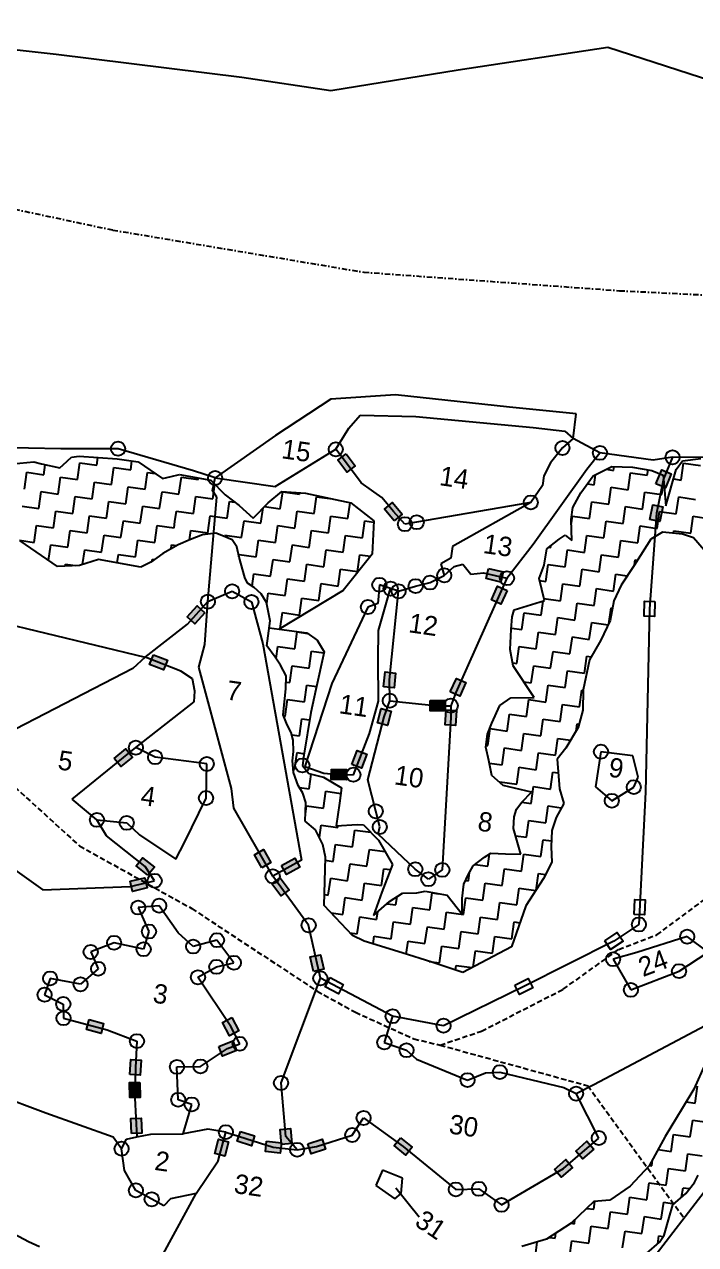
# Model space of a CAD drawing. Header units: metres. Extents: x 322372 to 326475, y 1828986 to 1832433.
# Drawn here: x 324985 to 325627, y 1829857 to 1831024 of the extents above; entities that cross this region are included whole.
import ezdxf

# ---------------------------------------------------------------- set-up
doc = ezdxf.new("R2010")
doc.units = ezdxf.units.M
doc.header["$MEASUREMENT"] = 0
doc.linetypes.add('DASHDOT', pattern=[1, 0.5, -0.25, 0, -0.25])
doc.linetypes.add('DASHED', pattern=[0.75, 0.5, -0.25])
for name, color, linetype in [('LINE_FOOTPATH', 1, 'DASHED'), ('OFF', 1, 'Continuous'), ('POLY_HATCH', 12, 'Continuous'), ('POLY_PARCEL', 6, 'Continuous'), ('POLY_WATER', 4, 'Continuous'), ('TEXT_PARCEL', 7, 'Continuous'), ('V_BOUND_STREAM_LINE', 7, 'DASHDOT')]:
    doc.layers.add(name, color=color, linetype=linetype)
doc.styles.get("Standard").update_dxf_attribs({"font": 'simplex.shx'})
doc.styles.add('TEXT_MAP', font='', dxfattribs={"height": 2.5})
doc.styles.get('TEXT_MAP').set_extended_font_data('Kruti Dev 050')
doc.dimstyles.get("Standard").update_dxf_attribs({"dimtxt": 0.18, "dimasz": 0.18, "dimexe": 0.18, "dimexo": 0.0625, "dimgap": 0.09, "dimtad": 0, "dimtih": 1, "dimtoh": 1, "dimdec": 4, "dimzin": 0, "dimdsep": 46, "dimtxsty": 'Standard', "dimcen": 0.09, "dimadec": 0, "dimazin": 0, "dimtfac": 1, "dimtdec": 4, "dimtofl": 0, "dimtmove": 0, "dimatfit": 3, "dimfxl": 1, "dimtolj": 1, "dimtzin": 0, "dimarcsym": 0})

msp = doc.modelspace()

# ---------------------------------------------------------------- hatches: boundary and pattern name
for points in [[(325293.4, 1830595.6), (325301.4, 1830601.6), (325292.8, 1830613), (325284.9, 1830607.1)], [(325604, 1830593.9), (325594.8, 1830597.7), (325589.3, 1830584.4), (325598.5, 1830580.6)], [(325337.3, 1830566.5), (325329.6, 1830560.2), (325338.6, 1830549.1), (325346.3, 1830555.4)], [(325596, 1830562.4), (325586.3, 1830564.4), (325583.4, 1830550.4), (325593.1, 1830548.4)], [(325440.8, 1830490.4), (325443, 1830500.1), (325429, 1830503.3), (325426.8, 1830493.7)], [(325432, 1830473.3), (325441, 1830469.3), (325446.9, 1830482.3), (325437.8, 1830486.4)], [(325140.8, 1830457.1), (325148.1, 1830450.5), (325157.7, 1830461.1), (325150.3, 1830467.8)], [(325118.1, 1830406.4), (325121.7, 1830415.7), (325108.4, 1830420.9), (325104.7, 1830411.7)], [(325340, 1830403.4), (325330.2, 1830404.4), (325328.7, 1830390.1), (325338.6, 1830389.1)], [(325407.4, 1830394.3), (325398.4, 1830398.3), (325392.5, 1830385.3), (325401.6, 1830381.2)], [(325387.6, 1830367.2), (325387.6, 1830377.1), (325373.3, 1830377.1), (325373.3, 1830367.2)], [(325322.7, 1830355.7), (325332.3, 1830353.2), (325335.9, 1830367), (325326.4, 1830369.6)], [(325387.7, 1830353.8), (325397.6, 1830353.2), (325398.4, 1830367.5), (325388.5, 1830368.1)], [(325088.3, 1830322.9), (325082.1, 1830330.7), (325070.9, 1830321.7), (325077.1, 1830313.9)], [(325312.6, 1830325.6), (325303.4, 1830329.2), (325298.2, 1830315.9), (325307.4, 1830312.3)], [(325293, 1830301.2), (325293.1, 1830311.1), (325278.8, 1830311.3), (325278.6, 1830301.4)], [(325213.7, 1830234.5), (325205.1, 1830229.6), (325212.2, 1830217.1), (325220.8, 1830222)], [(325098, 1830226.6), (325091.9, 1830218.8), (325103.1, 1830209.9), (325109.3, 1830217.7)], [(325248.4, 1830217.6), (325243.6, 1830226.2), (325231, 1830219.3), (325235.8, 1830210.6)], [(325102.3, 1830197.8), (325100, 1830207.4), (325086.1, 1830204.1), (325088.4, 1830194.5)], [(325230.2, 1830190.1), (325238.2, 1830196), (325229.7, 1830207.5), (325221.7, 1830201.7)], [(325268.2, 1830133.9), (325258.5, 1830131.8), (325261.6, 1830117.8), (325271.3, 1830119.9)], [(325058.2, 1830058.6), (325060.7, 1830068.1), (325046.9, 1830071.8), (325044.4, 1830062.2)], [(325181.3, 1830056.4), (325190.1, 1830061), (325183.4, 1830073.7), (325174.6, 1830069.1)], [(325187.8, 1830042.1), (325184.2, 1830051.4), (325170.8, 1830046.1), (325174.5, 1830036.9)], [(325096.5, 1830032.9), (325086.6, 1830033.5), (325085.8, 1830019.2), (325095.7, 1830018.6)], [(325085.8, 1829997.3), (325095.7, 1829997.4), (325095.5, 1830011.7), (325085.6, 1830011.6)], [(325096.5, 1829977.6), (325086.6, 1829977.1), (325087.4, 1829962.8), (325097.3, 1829963.3)], [(325202.3, 1829951.1), (325205.2, 1829960.6), (325191.6, 1829964.8), (325188.6, 1829955.4)], [(325239.4, 1829967.5), (325229.5, 1829966.6), (325230.8, 1829952.4), (325240.7, 1829953.3)], [(325167, 1829943.6), (325176.6, 1829941.1), (325180.3, 1829954.9), (325170.7, 1829957.5)], [(325229.7, 1829944.1), (325230.8, 1829954), (325216.5, 1829955.5), (325215.5, 1829945.6)], [(325272.9, 1829947.9), (325269.8, 1829957.3), (325256.2, 1829952.9), (325259.2, 1829943.5)], [(325349.8, 1829942.1), (325356, 1829949.8), (325344.9, 1829958.8), (325338.7, 1829951.2)], [(325512.5, 1829946), (325518.9, 1829938.5), (325529.8, 1829947.8), (325523.3, 1829955.4)], [(325509.4, 1829930.3), (325502.9, 1829937.9), (325492.1, 1829928.5), (325498.5, 1829921)]]:
    msp.add_hatch(color=256).paths.add_polyline_path(points)

# ---------------------------------------------------------------- linework, layer by layer
for points in [[(325292.8, 1830613), (325301.4, 1830601.6), (325293.4, 1830595.6), (325284.9, 1830607.1)], [(325589.3, 1830584.4), (325594.8, 1830597.7), (325604, 1830593.9), (325598.5, 1830580.6)], [(325338.6, 1830549.1), (325329.6, 1830560.2), (325337.3, 1830566.5), (325346.3, 1830555.4)], [(325583.4, 1830550.4), (325586.3, 1830564.4), (325596, 1830562.4), (325593.1, 1830548.4)], [(325429, 1830503.3), (325443, 1830500.1), (325440.8, 1830490.4), (325426.8, 1830493.7)], [(325446.9, 1830482.3), (325441, 1830469.3), (325432, 1830473.3), (325437.8, 1830486.4)], [(325157.7, 1830461.1), (325148.1, 1830450.5), (325140.8, 1830457.1), (325150.3, 1830467.8)], [(325588.1, 1830471.8), (325587.8, 1830457.5), (325577.9, 1830457.7), (325578.2, 1830472)], [(325108.4, 1830420.9), (325121.7, 1830415.7), (325118.1, 1830406.4), (325104.7, 1830411.7)], [(325328.7, 1830390.1), (325330.2, 1830404.4), (325340, 1830403.4), (325338.6, 1830389.1)], [(325392.5, 1830385.3), (325398.4, 1830398.3), (325407.4, 1830394.3), (325401.6, 1830381.2)], [(325373.3, 1830377.1), (325387.6, 1830377.1), (325387.6, 1830367.2), (325373.3, 1830367.2)], [(325335.9, 1830367), (325332.3, 1830353.2), (325322.7, 1830355.7), (325326.4, 1830369.6)], [(325398.4, 1830367.5), (325397.6, 1830353.2), (325387.7, 1830353.8), (325388.5, 1830368.1)], [(325070.9, 1830321.7), (325082.1, 1830330.7), (325088.3, 1830322.9), (325077.1, 1830313.9)], [(325298.2, 1830315.9), (325303.4, 1830329.2), (325312.6, 1830325.6), (325307.4, 1830312.3)], [(325278.8, 1830311.3), (325293.1, 1830311.1), (325293, 1830301.2), (325278.6, 1830301.4)], [(325212.2, 1830217.1), (325205.1, 1830229.6), (325213.7, 1830234.5), (325220.8, 1830222)], [(325103.1, 1830209.9), (325091.9, 1830218.8), (325098, 1830226.6), (325109.3, 1830217.7)], [(325231, 1830219.3), (325243.6, 1830226.2), (325248.4, 1830217.6), (325235.8, 1830210.6)], [(325086.1, 1830204.1), (325100, 1830207.4), (325102.3, 1830197.8), (325088.4, 1830194.5)], [(325229.7, 1830207.5), (325238.2, 1830196), (325230.2, 1830190.1), (325221.7, 1830201.7)], [(325568.5, 1830172.5), (325569.2, 1830186.8), (325579.1, 1830186.3), (325578.4, 1830172)], [(325540.4, 1830147.1), (325552.3, 1830155), (325557.8, 1830146.8), (325545.9, 1830138.8)], [(325261.6, 1830117.8), (325258.5, 1830131.8), (325268.2, 1830133.9), (325271.3, 1830119.9)], [(325277.4, 1830112), (325290.1, 1830105.4), (325285.5, 1830096.6), (325272.8, 1830103.3)], [(325454.3, 1830104.6), (325467.1, 1830111), (325471.5, 1830102.2), (325458.7, 1830095.7)], [(325046.9, 1830071.8), (325060.7, 1830068.1), (325058.2, 1830058.6), (325044.4, 1830062.2)], [(325183.4, 1830073.7), (325190.1, 1830061), (325181.3, 1830056.4), (325174.6, 1830069.1)], [(325170.8, 1830046.1), (325184.2, 1830051.4), (325187.8, 1830042.1), (325174.5, 1830036.9)], [(325085.8, 1830019.2), (325086.6, 1830033.5), (325096.5, 1830032.9), (325095.7, 1830018.6)], [(325095.5, 1830011.7), (325095.7, 1829997.4), (325085.8, 1829997.3), (325085.6, 1830011.6)], [(325087.4, 1829962.8), (325086.6, 1829977.1), (325096.5, 1829977.6), (325097.3, 1829963.3)], [(325191.6, 1829964.8), (325205.2, 1829960.6), (325202.3, 1829951.1), (325188.6, 1829955.4)], [(325230.8, 1829952.4), (325229.5, 1829966.6), (325239.4, 1829967.5), (325240.7, 1829953.3)], [(325180.3, 1829954.9), (325176.6, 1829941.1), (325167, 1829943.6), (325170.7, 1829957.5)], [(325216.5, 1829955.5), (325230.8, 1829954), (325229.7, 1829944.1), (325215.5, 1829945.6)], [(325256.2, 1829952.9), (325269.8, 1829957.3), (325272.9, 1829947.9), (325259.2, 1829943.5)], [(325344.9, 1829958.8), (325356, 1829949.8), (325349.8, 1829942.1), (325338.7, 1829951.2)], [(325529.8, 1829947.8), (325518.9, 1829938.5), (325512.5, 1829946), (325523.3, 1829955.4)], [(325492.1, 1829928.5), (325502.9, 1829937.9), (325509.4, 1829930.3), (325498.5, 1829921)]]:
    msp.add_lwpolyline(points, close=True)
for centre in [(325074.5, 1830618), (325282.9, 1830617.4), (325499.8, 1830618.7), (325535.7, 1830614), (325605.2, 1830609.8), (325167.4, 1830590), (325469.5, 1830566.6), (325349.1, 1830545.8), (325360.3, 1830547.7), (325386.7, 1830496.8), (325446.7, 1830494.1), (325183.7, 1830481.6), (325324.6, 1830487.8), (325335.4, 1830484.1), (325343, 1830481.6), (325359.3, 1830486.5), (325373.1, 1830489.9), (325160.5, 1830471.7), (325202.2, 1830471.4), (325313.7, 1830466.5), (325334.6, 1830376.9), (325392.9, 1830372.1), (325091.6, 1830332), (325536.7, 1830328.1), (325110, 1830322.8), (325159.4, 1830316.4), (325250.9, 1830315), (325299.7, 1830306.1), (325568.1, 1830294.2), (325158.7, 1830283.8), (325321.2, 1830271.1), (325547, 1830281.2), (325054.3, 1830262.9), (325082.8, 1830260), (325325, 1830256.1), (325359, 1830215.7), (325384.8, 1830215), (325109.5, 1830204.6), (325222.5, 1830208.9), (325371.5, 1830206.1), (325093.8, 1830179), (325113.9, 1830180.8), (325104.1, 1830156.1), (325256.9, 1830162), (325573, 1830162.8), (325070.7, 1830145.3), (325146.4, 1830141.7), (325169.2, 1830147.8), (325619.2, 1830151.2), (325048.3, 1830136.5), (325099, 1830139.1), (325548.3, 1830129.6), (325055.4, 1830120.4), (325168.6, 1830122.3), (325185.4, 1830126.2), (325611.4, 1830118.2), (325009.5, 1830111.2), (325151, 1830112.3), (325268.1, 1830111.3), (325004.2, 1830095.6), (325038.6, 1830105.6), (325565.3, 1830100.2), (325022.1, 1830086.7), (325022.3, 1830073.1), (325337.3, 1830075), (325386, 1830066), (325092.6, 1830051.2), (325190.9, 1830048.7), (325329.3, 1830050), (325350.6, 1830042.5), (325130.9, 1830026.6), (325153.4, 1830027), (325409, 1830013.9), (325439.9, 1830021.6), (325230.5, 1830011.2), (325132.1, 1829995.1), (325145, 1829990.6), (325512.9, 1830001), (325309.5, 1829977.7), (325177.7, 1829964.2), (325298.7, 1829961.4), (325534.6, 1829958.5), (325077.9, 1829948.3), (325245.9, 1829947.3), (325091.6, 1829908.4), (325397.7, 1829909.3), (325419.9, 1829909.9), (325106.7, 1829899.9), (325441.5, 1829894.5)]:
    msp.add_circle(centre, 6.76)
at = {"layer": 'LINE_FOOTPATH', "ltscale": 10}
for p, q in [((324942.3, 1830324.7), (325037.6, 1830238)), ((325590.1, 1830152.9), (325718, 1830247)), ((325037.6, 1830238), (325145.1, 1830178.1)), ((325145.1, 1830178.1), (325265, 1830099)), ((325553.7, 1830139), (325590.1, 1830152.9)), ((325500.6, 1830100.9), (325553.7, 1830139)), ((325265, 1830099), (325301.6, 1830078.9)), ((325422.3, 1830060.7), (325500.6, 1830100.9)), ((325301.6, 1830078.9), (325357.6, 1830053.4)), ((325382.7, 1830047.4), (325422.3, 1830060.7)), ((325357.6, 1830053.4), (325382.7, 1830047.4)), ((325382.7, 1830047.4), (325524.1, 1830008.5)), ((325524.1, 1830008.5), (325616.1, 1829882))]:
    msp.add_line(p, q, dxfattribs=at)
at = {"layer": 'OFF'}
msp.add_line((325510, 1830627.7), (325513, 1830651.4), dxfattribs=at)
at = {"layer": 'POLY_HATCH'}
for p, q in [((324973.8, 1830603.5), (324994, 1830605.4)), ((324994, 1830605.4), (325001.1, 1830603.5)), ((325001.1, 1830603.5), (325018.8, 1830599.6)), ((325021.9, 1830602.7), (325029.9, 1830609.8)), ((325029.9, 1830609.8), (325037.4, 1830610.9)), ((325037.4, 1830610.9), (325073.5, 1830608.3)), ((325073.5, 1830608.3), (325093.8, 1830605.4)), ((325093.8, 1830605.4), (325117.1, 1830589.5)), ((325608.6, 1830598), (325614.6, 1830606.3)), ((325614.6, 1830606.3), (325632.3, 1830608.5)), ((325018.8, 1830599.6), (325021.9, 1830602.7)), ((325125.2, 1830591.3), (325133.3, 1830593.2)), ((325133.3, 1830593.2), (325163.4, 1830588)), ((325517.4, 1830575.8), (325529.3, 1830591.9)), ((325529.3, 1830591.9), (325547.1, 1830601)), ((325547.1, 1830601), (325567, 1830600.4)), ((325567, 1830600.4), (325585.2, 1830597.3)), ((325585.2, 1830597.3), (325596.3, 1830592.7)), ((325596.3, 1830592.7), (325598.9, 1830563.4)), ((325598.9, 1830563.4), (325608.6, 1830598)), ((325117.1, 1830589.5), (325125.2, 1830591.3)), ((325163.4, 1830588), (325177, 1830573.9)), ((325177, 1830573.9), (325190.3, 1830563.8)), ((325218.1, 1830566.3), (325231.3, 1830577)), ((325231.3, 1830577), (325253.9, 1830575.4)), ((325253.9, 1830575.4), (325297.3, 1830566.2)), ((325509.7, 1830561.7), (325517.4, 1830575.8)), ((325190.3, 1830563.8), (325203.7, 1830551.4)), ((325203.7, 1830551.4), (325218.1, 1830566.3)), ((325297.3, 1830566.2), (325319.2, 1830549.1)), ((325508.1, 1830550.2), (325509.7, 1830561.7)), ((325319.2, 1830549.1), (325317.6, 1830517.2)), ((325508.7, 1830530.1), (325508.1, 1830550.2)), ((325155.4, 1830535.7), (325143.7, 1830531.1)), ((325168, 1830537.3), (325155.4, 1830535.7)), ((325173.9, 1830535.1), (325168, 1830537.3)), ((325183.7, 1830530.9), (325173.9, 1830535.1)), ((325496.7, 1830531.4), (325502.5, 1830535.4)), ((325502.5, 1830535.4), (325508.7, 1830530.1)), ((325595.7, 1830538.2), (325584.4, 1830531.6)), ((325614.8, 1830536.2), (325595.7, 1830538.2)), ((325625.3, 1830532.6), (325614.8, 1830536.2)), ((325016.7, 1830505.2), (324980.9, 1830529.7)), ((325131.9, 1830525.9), (325117.5, 1830517.6)), ((325143.7, 1830531.1), (325131.9, 1830525.9)), ((325188.2, 1830524), (325183.7, 1830530.9)), ((325190.3, 1830514.1), (325188.2, 1830524)), ((325482.2, 1830506.6), (325484.9, 1830522.3)), ((325484.9, 1830522.3), (325496.7, 1830531.4)), ((325584.4, 1830531.6), (325568.4, 1830506.3)), ((325635.4, 1830520.8), (325625.3, 1830532.6)), ((325055.7, 1830512.1), (325037.6, 1830506.4)), ((325096.4, 1830504.8), (325055.7, 1830512.1)), ((325117.5, 1830517.6), (325106, 1830509.6)), ((325195.8, 1830494.7), (325190.3, 1830514.1)), ((325317.6, 1830517.2), (325290, 1830482.5)), ((325037.6, 1830506.4), (325016.7, 1830505.2)), ((325106, 1830509.6), (325096.4, 1830504.8)), ((325477.4, 1830493.8), (325482.2, 1830506.6)), ((325568.4, 1830506.3), (325556, 1830487.3)), ((325198.5, 1830489.4), (325195.8, 1830494.7)), ((325204.7, 1830485.1), (325198.5, 1830489.4)), ((325482.6, 1830472.7), (325477.4, 1830493.8)), ((325556, 1830487.3), (325549, 1830472.5)), ((325211.5, 1830479.3), (325204.7, 1830485.1)), ((325216.5, 1830471), (325211.5, 1830479.3)), ((325290, 1830482.5), (325228.7, 1830445.2)), ((325217.7, 1830464.6), (325216.5, 1830471)), ((325220.2, 1830453.2), (325217.7, 1830464.6)), ((325451.7, 1830457.3), (325453.5, 1830464)), ((325453.5, 1830464), (325482.6, 1830472.7)), ((325549, 1830472.5), (325545.6, 1830453.6)), ((325216.8, 1830429.5), (325220.2, 1830453.2)), ((325450.8, 1830444.9), (325451.7, 1830457.3)), ((325545.6, 1830453.6), (325536.7, 1830434.9)), ((325228.7, 1830445.2), (325255.1, 1830441.8)), ((325255.1, 1830441.8), (325265, 1830434.7)), ((325449.8, 1830425.9), (325450.8, 1830444.9)), ((325224.9, 1830418.7), (325216.8, 1830429.5)), ((325265, 1830434.7), (325271.7, 1830423.8)), ((325536.7, 1830434.9), (325525.7, 1830416)), ((325230, 1830411), (325224.9, 1830418.7)), ((325271.7, 1830423.8), (325263.8, 1830387.6)), ((325452.7, 1830410.3), (325449.8, 1830425.9)), ((325235.4, 1830400.6), (325230, 1830411)), ((325472.7, 1830380), (325452.7, 1830410.3)), ((325525.7, 1830416), (325519.5, 1830387.3)), ((325235, 1830388.2), (325235.4, 1830400.6)), ((325232.4, 1830363.5), (325235, 1830388.2)), ((325263.8, 1830387.6), (325259, 1830365.7)), ((325519.5, 1830387.3), (325519.4, 1830367.9)), ((325432.3, 1830355.5), (325439.9, 1830372.2)), ((325439.9, 1830372.2), (325450.5, 1830379.8)), ((325450.5, 1830379.8), (325472.7, 1830380)), ((325236.5, 1830353.9), (325232.4, 1830363.5)), ((325259, 1830365.7), (325252.3, 1830324.8)), ((325519.4, 1830367.9), (325515, 1830351.3)), ((325240.3, 1830346.5), (325236.5, 1830353.9)), ((325242, 1830339.3), (325240.3, 1830346.5)), ((325428.1, 1830344.8), (325432.3, 1830355.5)), ((325515, 1830351.3), (325503.2, 1830331.6)), ((325242.5, 1830328.2), (325242, 1830339.3)), ((325426.4, 1830332.4), (325428.1, 1830344.8)), ((325241.3, 1830319.4), (325242.5, 1830328.2)), ((325252.3, 1830324.8), (325250.9, 1830315)), ((325429.3, 1830319.8), (325426.4, 1830332.4)), ((325503.2, 1830331.6), (325494.8, 1830321.1)), ((325242.4, 1830308.2), (325241.3, 1830319.4)), ((325250.9, 1830315), (325257.1, 1830307.1)), ((325432.1, 1830305.5), (325429.3, 1830319.8)), ((325494.8, 1830321.1), (325496.9, 1830292.5)), ((325246.8, 1830295.8), (325242.4, 1830308.2)), ((325257.1, 1830307.1), (325271, 1830303.8)), ((325271, 1830303.8), (325288.2, 1830293.6)), ((325443.2, 1830295.7), (325432.1, 1830305.5)), ((325251.3, 1830288.3), (325246.8, 1830295.8)), ((325254.2, 1830279.6), (325251.3, 1830288.3)), ((325288.2, 1830293.6), (325286.5, 1830279)), ((325470.1, 1830289.4), (325443.2, 1830295.7)), ((325461, 1830279.9), (325470.1, 1830289.4)), ((325496.9, 1830292.5), (325501.1, 1830278.7)), ((325253.7, 1830261.7), (325254.2, 1830279.6)), ((325286.5, 1830279), (325284.9, 1830268)), ((325455.7, 1830273.2), (325461, 1830279.9)), ((325501.1, 1830278.7), (325493.7, 1830265.3)), ((325284.9, 1830268), (325283.4, 1830257.3)), ((325453, 1830254.5), (325453.7, 1830265.7)), ((325453.7, 1830265.7), (325455.7, 1830273.2)), ((325493.7, 1830265.3), (325489.8, 1830252.7)), ((325263.6, 1830253.4), (325253.7, 1830261.7)), ((325270.5, 1830239.2), (325263.6, 1830253.4)), ((325283.4, 1830257.3), (325303.2, 1830258.6)), ((325303.2, 1830258.6), (325309.3, 1830258.2)), ((325309.3, 1830258.2), (325323.7, 1830243.6)), ((325459.9, 1830230.1), (325453, 1830254.5)), ((325323.7, 1830243.6), (325337.3, 1830220.3)), ((325489.8, 1830252.7), (325488.9, 1830237)), ((325272.9, 1830227.2), (325270.5, 1830239.2)), ((325425.2, 1830227.2), (325431.4, 1830231.1)), ((325431.4, 1830231.1), (325445.2, 1830230.5)), ((325445.2, 1830230.5), (325459.9, 1830230.1)), ((325488.9, 1830237), (325489.6, 1830222.4)), ((325271.8, 1830181.1), (325272.9, 1830227.2)), ((325337.3, 1830220.3), (325326.9, 1830193.6)), ((325409.7, 1830210.4), (325414.4, 1830218.8)), ((325414.4, 1830218.8), (325425.2, 1830227.2)), ((325489.6, 1830222.4), (325481.8, 1830206.9)), ((325405.4, 1830201.4), (325409.7, 1830210.4)), ((325481.8, 1830206.9), (325464.8, 1830180.7)), ((325403.8, 1830187.7), (325405.4, 1830201.4)), ((325326.9, 1830193.6), (325318.9, 1830171.3)), ((325318.9, 1830171.3), (325334.3, 1830184.7)), ((325334.3, 1830184.7), (325346.8, 1830192.9)), ((325346.8, 1830192.9), (325360.3, 1830193.1)), ((325360.3, 1830193.1), (325368.3, 1830194.6)), ((325368.3, 1830194.6), (325389.5, 1830190.7)), ((325389.5, 1830190.7), (325403.8, 1830172.6)), ((325403.8, 1830172.6), (325403.8, 1830187.7)), ((325298.8, 1830152.3), (325271.8, 1830181.1)), ((325464.8, 1830180.7), (325450.9, 1830141.3)), ((325310.1, 1830147), (325298.8, 1830152.3)), ((325346.4, 1830135.6), (325310.1, 1830147)), ((325450.9, 1830141.3), (325404.5, 1830116.9)), ((325374.8, 1830126.7), (325346.4, 1830135.6)), ((325404.5, 1830116.9), (325374.8, 1830126.7)), ((325636.7, 1830030), (325625.4, 1830005.1)), ((325625.4, 1830005.1), (325614.3, 1829986.6)), ((325614.3, 1829986.6), (325598, 1829960.1)), ((325598, 1829960.1), (325582.9, 1829931.8)), ((325582.9, 1829931.8), (325564.5, 1829912.4)), ((325617.9, 1829905.4), (325626.1, 1829915.9)), ((325626.1, 1829915.9), (325629.6, 1829923)), ((325564.5, 1829912.4), (325545.1, 1829899)), ((325605.4, 1829894.6), (325617.9, 1829905.4)), ((325530, 1829897.9), (325508.2, 1829877)), ((325545.1, 1829899), (325530, 1829897.9)), ((325602, 1829882.5), (325605.4, 1829894.6)), ((325597.1, 1829865.7), (325602, 1829882.5)), ((324988.9, 1829859.2), (324970.2, 1829869.1)), ((325508.2, 1829877), (325484.6, 1829861.6)), ((324999.3, 1829854.5), (324988.9, 1829859.2)), ((325484.6, 1829861.6), (325460.9, 1829854.7)), ((325580.3, 1829848), (325592.7, 1829858.8)), ((325592.7, 1829858.8), (325597.1, 1829865.7))]:
    msp.add_line(p, q, dxfattribs=at)
at = {"layer": 'POLY_HATCH', "linetype": 'Continuous'}
for p, q in [((325035.7, 1830588.4), (325038, 1830604.6)), ((325038, 1830604.6), (325054.2, 1830602.3)), ((325054.2, 1830602.3), (325055.3, 1830609.6)), ((325086.6, 1830597.7), (325087.8, 1830606.3)), ((325613.4, 1830588), (325615.7, 1830604.2)), ((325615.7, 1830604.2), (325631.9, 1830601.9)), ((324984.9, 1830579.2), (324987.2, 1830595.4)), ((324987.2, 1830595.4), (325003.4, 1830593.1)), ((325003.4, 1830593.1), (325004.7, 1830602.7)), ((325068.1, 1830583.8), (325070.4, 1830600)), ((325070.4, 1830600), (325086.6, 1830597.7)), ((325100.4, 1830579.2), (325102.7, 1830595.3)), ((325102.7, 1830595.3), (325110.1, 1830594.3)), ((325530.2, 1830583.5), (325531.6, 1830593.1)), ((325541.8, 1830598.3), (325548.7, 1830597.3)), ((325548.7, 1830597.3), (325549.2, 1830601)), ((325562.6, 1830578.8), (325564.9, 1830595)), ((325564.9, 1830595), (325581, 1830592.7)), ((325581, 1830592.7), (325581.8, 1830597.9)), ((325017.2, 1830574.6), (325019.5, 1830590.8)), ((325019.5, 1830590.8), (325035.7, 1830588.4)), ((325049.6, 1830569.9), (325051.9, 1830586.1)), ((325051.9, 1830586.1), (325068.1, 1830583.8)), ((325081.9, 1830565.3), (325084.2, 1830581.5)), ((325084.2, 1830581.5), (325100.4, 1830579.2)), ((325132.8, 1830574.5), (325135.1, 1830590.7)), ((325135.1, 1830590.7), (325151.3, 1830588.4)), ((325151.3, 1830588.4), (325151.5, 1830590.1)), ((325165.1, 1830569.9), (325167.1, 1830584.1)), ((325523.7, 1830584.4), (325530.2, 1830583.5)), ((325544.1, 1830565), (325546.4, 1830581.2)), ((325546.4, 1830581.2), (325562.6, 1830578.8)), ((325594.9, 1830574.2), (325596.8, 1830587.2)), ((325606.1, 1830589.1), (325613.4, 1830588)), ((324998.7, 1830560.7), (325001, 1830576.9)), ((325001, 1830576.9), (325017.2, 1830574.6)), ((325031.1, 1830556.1), (325033.4, 1830572.3)), ((325033.4, 1830572.3), (325049.6, 1830569.9)), ((325114.3, 1830560.7), (325116.6, 1830576.8)), ((325116.6, 1830576.8), (325119.8, 1830576.4)), ((325119.8, 1830576.4), (325132.8, 1830574.5)), ((325146.6, 1830556), (325148.9, 1830572.2)), ((325148.9, 1830572.2), (325165.1, 1830569.9)), ((325229.8, 1830560.6), (325232.1, 1830576.8)), ((325232.1, 1830576.8), (325248.3, 1830574.4)), ((325248.3, 1830574.4), (325248.5, 1830575.8)), ((325262.1, 1830555.9), (325264.5, 1830572.1)), ((325264.5, 1830572.1), (325279.7, 1830569.9)), ((325576.4, 1830560.3), (325578.7, 1830576.5)), ((325578.7, 1830576.5), (325594.9, 1830574.2)), ((325608.7, 1830555.7), (325611.1, 1830571.9)), ((325611.1, 1830571.9), (325627.2, 1830569.5)), ((324982.6, 1830563.1), (324998.7, 1830560.7)), ((325012.6, 1830542.2), (325014.9, 1830558.4)), ((325014.9, 1830558.4), (325031.1, 1830556.1)), ((325063.4, 1830551.5), (325065.7, 1830567.6)), ((325065.7, 1830567.6), (325081.9, 1830565.3)), ((325095.8, 1830546.8), (325098.1, 1830563)), ((325098.1, 1830563), (325114.3, 1830560.7)), ((325129, 1830548.2), (325130.4, 1830558.3)), ((325130.4, 1830558.3), (325146.6, 1830556)), ((325179, 1830551.4), (325181.3, 1830567.5)), ((325181.3, 1830567.5), (325186.3, 1830566.8)), ((325211.3, 1830546.7), (325213.4, 1830561.5)), ((325214.7, 1830562.8), (325229.8, 1830560.6)), ((325243.6, 1830542.1), (325246, 1830558.3)), ((325246, 1830558.3), (325262.1, 1830555.9)), ((325294.5, 1830551.3), (325296.6, 1830566.3)), ((325525.6, 1830551.1), (325527.9, 1830567.3)), ((325527.9, 1830567.3), (325544.1, 1830565)), ((325557.9, 1830546.5), (325560.2, 1830562.7)), ((325560.2, 1830562.7), (325576.4, 1830560.3)), ((325590.3, 1830541.8), (325592.6, 1830558)), ((325592.6, 1830558), (325608.7, 1830555.7)), ((325044.9, 1830537.6), (325047.2, 1830553.8)), ((325047.2, 1830553.8), (325063.4, 1830551.5)), ((325077.3, 1830533), (325079.6, 1830549.1)), ((325079.6, 1830549.1), (325095.8, 1830546.8)), ((325128.1, 1830542.2), (325129, 1830548.2)), ((325160.5, 1830537.5), (325162.8, 1830553.7)), ((325162.8, 1830553.7), (325179, 1830551.4)), ((325192.8, 1830532.9), (325195.1, 1830549)), ((325195.1, 1830549), (325211.3, 1830546.7)), ((325276, 1830537.4), (325278.3, 1830553.6)), ((325278.3, 1830553.6), (325294.5, 1830551.3)), ((325308.3, 1830532.8), (325310.7, 1830549)), ((325310.7, 1830549), (325319.1, 1830547.8)), ((325508.2, 1830545.2), (325509.4, 1830553.4)), ((325509.4, 1830553.4), (325525.6, 1830551.1)), ((325539.4, 1830532.6), (325541.7, 1830548.8)), ((325541.7, 1830548.8), (325557.9, 1830546.5)), ((325622.6, 1830537.2), (325624.9, 1830553.4)), ((325624.9, 1830553.4), (325641.1, 1830551)), ((324994.1, 1830528.4), (324996.4, 1830544.6)), ((324996.4, 1830544.6), (325012.6, 1830542.2)), ((325026.4, 1830523.8), (325028.7, 1830539.9)), ((325028.7, 1830539.9), (325044.9, 1830537.6)), ((325058.8, 1830519.1), (325061.1, 1830535.3)), ((325061.1, 1830535.3), (325077.3, 1830533)), ((325109.6, 1830528.3), (325111.9, 1830544.5)), ((325111.9, 1830544.5), (325128.1, 1830542.2)), ((325143, 1830530.8), (325144.3, 1830539.8)), ((325144.3, 1830539.8), (325160.5, 1830537.5)), ((325176.5, 1830534), (325176.6, 1830535.2)), ((325176.6, 1830535.2), (325192.8, 1830532.9)), ((325225.2, 1830528.2), (325227.5, 1830544.4)), ((325227.5, 1830544.4), (325243.6, 1830542.1)), ((325257.5, 1830523.6), (325259.8, 1830539.8)), ((325259.8, 1830539.8), (325276, 1830537.4)), ((325289.8, 1830518.9), (325292.2, 1830535.1)), ((325292.2, 1830535.1), (325308.3, 1830532.8)), ((325520.9, 1830518.8), (325523.2, 1830535)), ((325523.2, 1830535), (325539.4, 1830532.6)), ((325571.8, 1830528), (325574.1, 1830544.2)), ((325574.1, 1830544.2), (325590.3, 1830541.8)), ((325606.1, 1830537.1), (325606.4, 1830539.5)), ((325606.4, 1830539.5), (325622.6, 1830537.2)), ((324980.3, 1830530.4), (324994.1, 1830528.4)), ((325008.1, 1830511.1), (325010.3, 1830526.1)), ((325010.3, 1830526.1), (325026.4, 1830523.8)), ((325091.1, 1830514.5), (325093.4, 1830530.6)), ((325093.4, 1830530.6), (325109.6, 1830528.3)), ((325125.2, 1830522.1), (325125.8, 1830526)), ((325125.8, 1830526), (325130.8, 1830525.3)), ((325206.7, 1830514.4), (325209, 1830530.6)), ((325209, 1830530.6), (325225.2, 1830528.2)), ((325239, 1830509.7), (325241.3, 1830525.9)), ((325241.3, 1830525.9), (325257.5, 1830523.6)), ((325486.8, 1830523.7), (325488.6, 1830523.4)), ((325488.6, 1830523.4), (325488.8, 1830525.3)), ((325553.3, 1830514.1), (325555.6, 1830530.3)), ((325555.6, 1830530.3), (325571.8, 1830528)), ((325040.6, 1830507.3), (325042.6, 1830521.4)), ((325042.6, 1830521.4), (325058.8, 1830519.1)), ((325073.8, 1830508.8), (325074.9, 1830516.8)), ((325074.9, 1830516.8), (325091.1, 1830514.5)), ((325107, 1830510.3), (325107.3, 1830512.1)), ((325107.3, 1830512.1), (325109.3, 1830511.9)), ((325190.2, 1830514.5), (325190.5, 1830516.7)), ((325190.5, 1830516.7), (325206.7, 1830514.4)), ((325220.5, 1830495.9), (325222.8, 1830512.1)), ((325222.8, 1830512.1), (325239, 1830509.7)), ((325271.3, 1830505.1), (325273.7, 1830521.3)), ((325273.7, 1830521.3), (325289.8, 1830518.9)), ((325303.7, 1830500.4), (325306, 1830516.6)), ((325306, 1830516.6), (325316, 1830515.2)), ((325502.4, 1830504.9), (325504.7, 1830521.1)), ((325504.7, 1830521.1), (325520.9, 1830518.8)), ((325534.8, 1830500.3), (325537.1, 1830516.5)), ((325537.1, 1830516.5), (325553.3, 1830514.1)), ((325568.7, 1830506.8), (325569.4, 1830511.8)), ((325569.4, 1830511.8), (325571.7, 1830511.5)), ((325023.8, 1830505.6), (325024.1, 1830507.6)), ((325024.1, 1830507.6), (325033.8, 1830506.2)), ((325202.7, 1830486.5), (325204.3, 1830498.2)), ((325204.3, 1830498.2), (325220.5, 1830495.9)), ((325252.9, 1830491.2), (325255.2, 1830507.4)), ((325255.2, 1830507.4), (325271.3, 1830505.1)), ((325285.2, 1830486.6), (325287.5, 1830502.8)), ((325287.5, 1830502.8), (325303.7, 1830500.4)), ((325483.9, 1830491.1), (325486.2, 1830507.3)), ((325486.2, 1830507.3), (325502.4, 1830504.9)), ((325516.3, 1830486.4), (325518.6, 1830502.6)), ((325518.6, 1830502.6), (325534.8, 1830500.3)), ((325234.4, 1830477.4), (325236.7, 1830493.6)), ((325236.7, 1830493.6), (325252.9, 1830491.2)), ((325266.7, 1830472.7), (325269, 1830488.9)), ((325269, 1830488.9), (325285.2, 1830486.6)), ((325477.8, 1830492), (325483.9, 1830491.1)), ((325497.8, 1830472.6), (325500.1, 1830488.8)), ((325500.1, 1830488.8), (325516.3, 1830486.4)), ((325548.6, 1830481.8), (325550.9, 1830498)), ((325550.9, 1830498), (325561.9, 1830496.4)), ((325216.8, 1830469.7), (325218.2, 1830479.7)), ((325218.2, 1830479.7), (325234.4, 1830477.4)), ((325248.2, 1830458.9), (325250.5, 1830475.1)), ((325250.5, 1830475.1), (325266.7, 1830472.7)), ((325482.1, 1830474.8), (325497.8, 1830472.6)), ((325530.1, 1830467.9), (325532.4, 1830484.1)), ((325532.4, 1830484.1), (325548.6, 1830481.8)), ((325479.3, 1830458.7), (325481.2, 1830472.2)), ((325511.6, 1830454.1), (325513.9, 1830470.3)), ((325513.9, 1830470.3), (325530.1, 1830467.9)), ((325544.1, 1830450.5), (325546.3, 1830465.6)), ((325546.3, 1830465.6), (325547.7, 1830465.4)), ((325229.8, 1830445.9), (325232, 1830461.2)), ((325232, 1830461.2), (325248.2, 1830458.9)), ((325460.8, 1830444.9), (325463.1, 1830461.1)), ((325463.1, 1830461.1), (325479.3, 1830458.7)), ((325493.1, 1830440.2), (325495.5, 1830456.4)), ((325495.5, 1830456.4), (325511.6, 1830454.1)), ((325525.5, 1830435.6), (325527.8, 1830451.8)), ((325527.8, 1830451.8), (325543.6, 1830449.5)), ((325219.2, 1830446.5), (325228.7, 1830445.2)), ((325243.6, 1830426.5), (325245.9, 1830442.7)), ((325245.9, 1830442.7), (325255.8, 1830441.3)), ((325450.9, 1830446.3), (325460.8, 1830444.9)), ((325474.6, 1830426.4), (325477, 1830442.6)), ((325477, 1830442.6), (325493.1, 1830440.2)), ((325225.7, 1830417.4), (325227.4, 1830428.9)), ((325227.4, 1830428.9), (325243.6, 1830426.5)), ((325456.1, 1830412.5), (325458.5, 1830428.7)), ((325458.5, 1830428.7), (325474.6, 1830426.4)), ((325507, 1830421.7), (325509.3, 1830437.9)), ((325509.3, 1830437.9), (325525.5, 1830435.6)), ((325257.4, 1830408.1), (325259.7, 1830424.2)), ((325259.7, 1830424.2), (325271.4, 1830422.6)), ((325488.5, 1830407.9), (325490.8, 1830424.1)), ((325490.8, 1830424.1), (325507, 1830421.7)), ((325520.8, 1830403.2), (325523.2, 1830419.4)), ((325523.2, 1830419.4), (325527.3, 1830418.8)), ((325238.9, 1830394.2), (325241.2, 1830410.4)), ((325241.2, 1830410.4), (325257.4, 1830408.1)), ((325452.2, 1830413.1), (325456.1, 1830412.5)), ((325470, 1830394), (325472.3, 1830410.2)), ((325472.3, 1830410.2), (325488.5, 1830407.9)), ((325502.3, 1830389.4), (325504.7, 1830405.6)), ((325504.7, 1830405.6), (325520.8, 1830403.2)), ((325235.3, 1830394.7), (325238.9, 1830394.2)), ((325462.8, 1830395.1), (325470, 1830394)), ((325252.8, 1830375.7), (325255.1, 1830391.9)), ((325255.1, 1830391.9), (325264.5, 1830390.5)), ((325483.8, 1830375.5), (325486.2, 1830391.7)), ((325486.2, 1830391.7), (325502.3, 1830389.4)), ((325516.2, 1830370.9), (325518.5, 1830387.1)), ((325518.5, 1830387.1), (325519.5, 1830386.9)), ((325234.3, 1830361.9), (325236.6, 1830378)), ((325236.6, 1830378), (325252.8, 1830375.7)), ((325465.3, 1830361.7), (325467.7, 1830377.9)), ((325467.7, 1830377.9), (325483.8, 1830375.5)), ((325497.7, 1830357), (325500, 1830373.2)), ((325500, 1830373.2), (325516.2, 1830370.9)), ((325233, 1830362), (325234.3, 1830361.9)), ((325248.1, 1830343.4), (325250.5, 1830359.5)), ((325250.5, 1830359.5), (325257.8, 1830358.5)), ((325446.9, 1830347.8), (325449.2, 1830364)), ((325449.2, 1830364), (325465.3, 1830361.7)), ((325479.2, 1830343.2), (325481.5, 1830359.4)), ((325481.5, 1830359.4), (325497.7, 1830357)), ((325428.4, 1830334), (325430.7, 1830350.2)), ((325430.7, 1830350.2), (325446.9, 1830347.8)), ((325512.9, 1830347.8), (325513.9, 1830354.7)), ((325513.9, 1830354.7), (325515.8, 1830354.4)), ((325240.8, 1830344.4), (325248.1, 1830343.4)), ((325460.7, 1830329.3), (325463, 1830345.5)), ((325463, 1830345.5), (325479.2, 1830343.2)), ((325493.1, 1830324.7), (325495.4, 1830340.9)), ((325495.4, 1830340.9), (325507.7, 1830339.1)), ((325243.5, 1830311), (325245.8, 1830327.2)), ((325245.8, 1830327.2), (325252.5, 1830326.2)), ((325426.6, 1830334.2), (325428.4, 1830334)), ((325442.2, 1830315.5), (325444.5, 1830331.7)), ((325444.5, 1830331.7), (325460.7, 1830329.3)), ((325474.6, 1830310.8), (325476.9, 1830327)), ((325476.9, 1830327), (325493.1, 1830324.7)), ((325429.8, 1830317.3), (325442.2, 1830315.5)), ((325456.1, 1830297), (325458.4, 1830313.2)), ((325458.4, 1830313.2), (325474.6, 1830310.8)), ((325242.1, 1830311.2), (325243.5, 1830311)), ((325257.3, 1830292.5), (325259.4, 1830306.6)), ((325488.4, 1830292.4), (325490.7, 1830308.5)), ((325490.7, 1830308.5), (325495.7, 1830307.8)), ((325248, 1830293.9), (325257.3, 1830292.5)), ((325271.2, 1830274), (325273.5, 1830290.2)), ((325273.5, 1830290.2), (325287.6, 1830288.2)), ((325439.8, 1830298.7), (325439.9, 1830299.3)), ((325439.9, 1830299.3), (325456.1, 1830297)), ((325469.9, 1830278.5), (325472.2, 1830294.7)), ((325472.2, 1830294.7), (325488.4, 1830292.4)), ((325253.9, 1830268.5), (325255, 1830276.3)), ((325255, 1830276.3), (325271.2, 1830274)), ((325460.9, 1830279.8), (325469.9, 1830278.5)), ((325483.8, 1830260), (325486.1, 1830276.2)), ((325486.1, 1830276.2), (325498.7, 1830274.4)), ((325267.2, 1830246), (325268.9, 1830257.8)), ((325268.9, 1830257.8), (325285, 1830255.5)), ((325285, 1830255.5), (325285.3, 1830257.5)), ((325298.9, 1830237), (325301.2, 1830253.2)), ((325301.2, 1830253.2), (325316.3, 1830251)), ((325465.3, 1830246.2), (325467.6, 1830262.3)), ((325467.6, 1830262.3), (325483.8, 1830260)), ((325454.9, 1830247.6), (325465.3, 1830246.2)), ((325479.1, 1830227.7), (325481.4, 1830243.8)), ((325481.4, 1830243.8), (325489.2, 1830242.7)), ((325280.4, 1830223.2), (325282.7, 1830239.4)), ((325282.7, 1830239.4), (325298.9, 1830237)), ((325312.7, 1830218.5), (325315.1, 1830234.7)), ((325315.1, 1830234.7), (325330.1, 1830232.5)), ((325428.3, 1830218.5), (325430, 1830230.3)), ((325460.6, 1830213.8), (325462.9, 1830230)), ((325462.9, 1830230), (325479.1, 1830227.7)), ((325272.8, 1830224.3), (325280.4, 1830223.2)), ((325294.2, 1830204.7), (325296.6, 1830220.9)), ((325296.6, 1830220.9), (325312.7, 1830218.5)), ((325416.2, 1830220.2), (325428.3, 1830218.5)), ((325275.7, 1830190.8), (325278.1, 1830207)), ((325278.1, 1830207), (325294.2, 1830204.7)), ((325326.6, 1830200), (325328.9, 1830216.2)), ((325328.9, 1830216.2), (325335.3, 1830215.3)), ((325409.8, 1830204.6), (325410.9, 1830212.6)), ((325442.1, 1830200), (325444.4, 1830216.1)), ((325444.4, 1830216.1), (325460.6, 1830213.8)), ((325474.5, 1830195.7), (325476.8, 1830211.5)), ((325476.8, 1830211.5), (325483.6, 1830210.5)), ((325308.1, 1830186.2), (325310.4, 1830202.4)), ((325310.4, 1830202.4), (325326.6, 1830200)), ((325407.1, 1830205), (325409.8, 1830204.6)), ((325423.6, 1830186.1), (325426, 1830202.3)), ((325426, 1830202.3), (325442.1, 1830200)), ((325456, 1830181.5), (325458.3, 1830197.6)), ((325458.3, 1830197.6), (325474.3, 1830195.3)), ((325272.1, 1830191.4), (325275.7, 1830190.8)), ((325289.6, 1830172.3), (325291.9, 1830188.5)), ((325291.9, 1830188.5), (325308.1, 1830186.2)), ((325340.4, 1830181.5), (325341.6, 1830189.5)), ((325372.8, 1830176.9), (325375.1, 1830193.1)), ((325375.1, 1830193.1), (325381.5, 1830192.2)), ((325405.1, 1830172.3), (325407.5, 1830188.4)), ((325407.5, 1830188.4), (325423.6, 1830186.1)), ((325437.5, 1830167.6), (325439.8, 1830183.8)), ((325439.8, 1830183.8), (325456, 1830181.5)), ((325278.5, 1830173.9), (325289.6, 1830172.3)), ((325321.9, 1830167.7), (325323, 1830174.8)), ((325332.1, 1830182.7), (325340.4, 1830181.5)), ((325354.3, 1830163), (325356.6, 1830179.2)), ((325356.6, 1830179.2), (325372.8, 1830176.9)), ((325386.6, 1830158.4), (325389, 1830174.6)), ((325389, 1830174.6), (325405.1, 1830172.3)), ((325303.5, 1830153.8), (325305.8, 1830170)), ((325305.8, 1830170), (325321.9, 1830167.7)), ((325335.8, 1830149.2), (325338.1, 1830165.4)), ((325338.1, 1830165.4), (325354.3, 1830163)), ((325368.1, 1830144.6), (325370.5, 1830160.7)), ((325370.5, 1830160.7), (325386.6, 1830158.4)), ((325419, 1830153.8), (325421.3, 1830169.9)), ((325421.3, 1830169.9), (325437.5, 1830167.6)), ((325451.3, 1830149.1), (325453.7, 1830165.3)), ((325453.7, 1830165.3), (325459.1, 1830164.5)), ((325296.4, 1830154.9), (325303.5, 1830153.8)), ((325318.6, 1830144.3), (325319.6, 1830151.5)), ((325319.6, 1830151.5), (325335.8, 1830149.2)), ((325400.5, 1830139.9), (325402.8, 1830156.1)), ((325402.8, 1830156.1), (325419, 1830153.8)), ((325432.8, 1830135.3), (325435.2, 1830151.4)), ((325435.2, 1830151.4), (325451.3, 1830149.1)), ((325350.2, 1830134.4), (325352, 1830146.9)), ((325352, 1830146.9), (325368.1, 1830144.6)), ((325382, 1830126.1), (325384.3, 1830142.2)), ((325384.3, 1830142.2), (325400.5, 1830139.9)), ((325414.4, 1830122.1), (325416.7, 1830137.6)), ((325416.7, 1830137.6), (325432.8, 1830135.3)), ((325372.4, 1830127.4), (325382, 1830126.1)), ((325397.5, 1830119.2), (325398.2, 1830123.7)), ((325398.2, 1830123.7), (325413.4, 1830121.6)), ((325626.8, 1829991.9), (325629.2, 1830008)), ((325618.2, 1829993.1), (325626.8, 1829991.9)), ((325622.2, 1829959.5), (325624.5, 1829975.7)), ((325624.5, 1829975.7), (325640.7, 1829973.4)), ((325603.7, 1829945.7), (325606, 1829961.8)), ((325606, 1829961.8), (325622.2, 1829959.5)), ((325591.3, 1829947.5), (325603.7, 1829945.7)), ((325617.5, 1829927.2), (325619.9, 1829943.3)), ((325619.9, 1829943.3), (325633.4, 1829941.4)), ((325583.1, 1829932.1), (325585.2, 1829931.8)), ((325585.2, 1829931.8), (325586, 1829937.7)), ((325599.1, 1829913.3), (325601.4, 1829929.5)), ((325601.4, 1829929.5), (325617.5, 1829927.2)), ((325580.6, 1829899.5), (325582.9, 1829915.6)), ((325582.9, 1829915.6), (325599.1, 1829913.3)), ((325613.9, 1829902), (325615.2, 1829911)), ((325615.2, 1829911), (325621.5, 1829910.1)), ((325523.1, 1829891.2), (325529.7, 1829890.3)), ((325529.7, 1829890.3), (325530.8, 1829897.9)), ((325562.1, 1829885.6), (325564.4, 1829901.8)), ((325564.4, 1829901.8), (325580.6, 1829899.5)), ((325594.4, 1829881), (325596.7, 1829897.1)), ((325596.7, 1829897.1), (325606.7, 1829895.7)), ((325511.2, 1829876.4), (325511.8, 1829880.4)), ((325543.6, 1829871.8), (325545.9, 1829887.9)), ((325545.9, 1829887.9), (325562.1, 1829885.6)), ((325575.9, 1829867.1), (325578.2, 1829883.3)), ((325578.2, 1829883.3), (325594.4, 1829881)), ((325508, 1829876.9), (325511.2, 1829876.4)), ((325525.1, 1829857.9), (325527.4, 1829874.1)), ((325527.4, 1829874.1), (325543.6, 1829871.8)), ((325557.4, 1829853.3), (325559.7, 1829869.4)), ((325559.7, 1829869.4), (325575.9, 1829867.1)), ((325474.2, 1829848.7), (325475.7, 1829859)), ((325487.3, 1829863.3), (325492.7, 1829862.6)), ((325492.7, 1829862.6), (325493.4, 1829867.4)), ((325506.6, 1829844.1), (325508.9, 1829860.2)), ((325508.9, 1829860.2), (325525.1, 1829857.9)), ((325591, 1829857.3), (325592.1, 1829864.8)), ((325592.1, 1829864.8), (325596.2, 1829864.2))]:
    msp.add_line(p, q, dxfattribs=at)
at = {"layer": 'POLY_PARCEL'}
for p, q in [((325295.3, 1830637.6), (325306.2, 1830650)), ((325306.2, 1830650), (325359.6, 1830648.8)), ((325359.6, 1830648.8), (325471.9, 1830638.4)), ((325471.9, 1830638.4), (325502.2, 1830634.8)), ((325282.9, 1830617.4), (325295.3, 1830637.6)), ((325510, 1830627.7), (325499.8, 1830618.7)), ((325502.2, 1830634.8), (325510, 1830627.7)), ((325224.9, 1830581.7), (325282.9, 1830617.4)), ((325293.1, 1830604.3), (325282.9, 1830617.4)), ((325499.8, 1830618.7), (325488.4, 1830604.5)), ((325307.3, 1830585.5), (325293.1, 1830604.3)), ((325488.4, 1830604.5), (325482.1, 1830592.1)), ((325523.2, 1830598.5), (325535.7, 1830614)), ((325605.2, 1830609.8), (325596.6, 1830589.1)), ((325471.7, 1830526.7), (325523.2, 1830598.5)), ((325482.1, 1830592.1), (325480.8, 1830582.8)), ((325164.9, 1830577.9), (325167.4, 1830590)), ((325167.4, 1830590), (325224.9, 1830581.7)), ((325327, 1830571.2), (325307.3, 1830585.5)), ((325480.8, 1830582.8), (325469.5, 1830566.6)), ((325596.6, 1830589.1), (325589.7, 1830556.4)), ((325160.5, 1830471.7), (325169.1, 1830571.7)), ((325169.1, 1830571.7), (325164.9, 1830577.9)), ((325338, 1830557.8), (325327, 1830571.2)), ((325349.1, 1830545.8), (325338, 1830557.8)), ((325469.5, 1830566.6), (325349.1, 1830545.8)), ((325469.5, 1830566.6), (325394.6, 1830524.4)), ((325589.7, 1830556.4), (325583, 1830464.7)), ((325394.6, 1830524.4), (325393, 1830513.2)), ((325446.7, 1830494.1), (325471.7, 1830526.7)), ((325393, 1830513.2), (325383.3, 1830507.7)), ((325383.3, 1830507.7), (325386.7, 1830496.8)), ((325386.7, 1830496.8), (325396.3, 1830505.3)), ((325396.3, 1830505.3), (325404.6, 1830507.6)), ((325404.6, 1830507.6), (325412.1, 1830498.1)), ((325412.1, 1830498.1), (325424.2, 1830499.3)), ((325424.2, 1830499.3), (325446.7, 1830494.1)), ((325324.6, 1830487.8), (325323.2, 1830470)), ((325335.4, 1830484.1), (325324.6, 1830487.8)), ((325343, 1830481.6), (325359.3, 1830486.5)), ((325359.3, 1830486.5), (325373.1, 1830489.9)), ((325373.1, 1830489.9), (325386.7, 1830496.8)), ((325446.7, 1830494.1), (325397.7, 1830384.7)), ((324840.3, 1830481.4), (325100.4, 1830418.7)), ((325160.5, 1830471.7), (325183.7, 1830481.6)), ((325183.7, 1830481.6), (325202.2, 1830471.4)), ((325323.7, 1830444), (325335.4, 1830484.1)), ((325334.4, 1830396.8), (325343, 1830481.6)), ((325343, 1830481.6), (325335.4, 1830484.1)), ((325141.1, 1830450.1), (325160.5, 1830471.7)), ((325157.5, 1830430.6), (325160.5, 1830471.7)), ((325202.2, 1830471.4), (325213, 1830431.4)), ((325313.7, 1830466.5), (325279.1, 1830393.3)), ((325323.2, 1830470), (325313.7, 1830466.5)), ((325583, 1830464.7), (325579.2, 1830289.4)), ((325100.4, 1830418.7), (325141.1, 1830450.1)), ((325323.4, 1830416.4), (325323.7, 1830444)), ((325151.9, 1830408.9), (325157.5, 1830430.6)), ((325213, 1830431.4), (325250.1, 1830224.2)), ((325100.4, 1830418.7), (325088.8, 1830407.8)), ((325134.5, 1830405.3), (325100.4, 1830418.7)), ((325323.7, 1830376.6), (325323.4, 1830416.4)), ((325088.8, 1830407.8), (324916.7, 1830318.8)), ((325145.9, 1830397.8), (325134.5, 1830405.3)), ((325183, 1830292.8), (325151.9, 1830408.9)), ((325148, 1830386.1), (325145.9, 1830397.8)), ((325279.1, 1830393.3), (325253.3, 1830313.9)), ((325334.6, 1830376.9), (325334.4, 1830396.8)), ((325147.3, 1830375.9), (325148, 1830386.1)), ((325397.7, 1830384.7), (325392.9, 1830372.1)), ((325091.6, 1830332), (325147.3, 1830375.9)), ((325315, 1830345.4), (325323.7, 1830376.6)), ((325329.3, 1830361.4), (325334.6, 1830376.9)), ((325334.6, 1830376.9), (325380.4, 1830372.1)), ((325380.4, 1830372.1), (325392.9, 1830372.1)), ((325392.9, 1830372.1), (325393, 1830360.7)), ((325313.4, 1830301.1), (325329.3, 1830361.4)), ((325393, 1830360.7), (325384.8, 1830215)), ((325299.7, 1830306.1), (325315, 1830345.4)), ((325030.5, 1830282.7), (325091.6, 1830332)), ((325110, 1830322.8), (325091.6, 1830332)), ((325536.7, 1830328.1), (325531.3, 1830294.5)), ((325567.2, 1830324.3), (325536.7, 1830328.1)), ((325572.3, 1830303.6), (325567.2, 1830324.3)), ((325159.4, 1830316.4), (325110, 1830322.8)), ((325158.7, 1830283.8), (325159.4, 1830316.4)), ((325253.3, 1830313.9), (325271.6, 1830307.7)), ((325271.6, 1830307.7), (325285.9, 1830306.2)), ((325285.9, 1830306.2), (325299.7, 1830306.1)), ((325321.2, 1830271.1), (325313.4, 1830301.1)), ((325568.1, 1830294.2), (325572.3, 1830303.6)), ((325185.4, 1830274), (325183, 1830292.8)), ((325531.3, 1830294.5), (325547, 1830281.2)), ((325547, 1830281.2), (325568.1, 1830294.2)), ((325579.2, 1830289.4), (325573, 1830162.8)), ((325054.3, 1830262.9), (325030.5, 1830282.7)), ((325138.1, 1830241.3), (325158.7, 1830283.8)), ((325222.5, 1830208.9), (325185.4, 1830274)), ((325325, 1830256.1), (325321.2, 1830271.1)), ((325054.3, 1830262.9), (325082.8, 1830260)), ((325063.5, 1830247.6), (325054.3, 1830262.9)), ((325082.8, 1830260), (325095, 1830248.5)), ((325323.4, 1830249.1), (325325, 1830256.1)), ((324926.8, 1830249.8), (325002.4, 1830196.1)), ((325100.6, 1830218.3), (325063.5, 1830247.6)), ((325095, 1830248.5), (325129.7, 1830225.3)), ((325359, 1830215.7), (325323.4, 1830249.1)), ((325129.7, 1830225.3), (325138.1, 1830241.3)), ((325109.5, 1830204.6), (325100.6, 1830218.3)), ((325250.1, 1830224.2), (325222.5, 1830208.9)), ((325256.9, 1830162), (325222.5, 1830208.9)), ((325371.5, 1830206.1), (325359, 1830215.7)), ((325384.8, 1830215), (325371.5, 1830206.1)), ((325002.4, 1830196.1), (325086.2, 1830199.1)), ((325086.2, 1830199.1), (325109.5, 1830204.6)), ((325113.9, 1830180.8), (325093.8, 1830179)), ((325093.8, 1830179), (325104.1, 1830156.1)), ((325132.1, 1830154.7), (325113.9, 1830180.8)), ((325268.1, 1830111.3), (325256.9, 1830162)), ((325573, 1830162.8), (325549.1, 1830146.9)), ((325104.1, 1830156.1), (325099, 1830139.1)), ((325146.4, 1830141.7), (325132.1, 1830154.7)), ((325619.2, 1830151.2), (325571, 1830135.9)), ((325639.3, 1830136.4), (325619.2, 1830151.2)), ((325070.7, 1830145.3), (325048.3, 1830136.5)), ((325048.3, 1830136.5), (325055.4, 1830120.4)), ((325099, 1830139.1), (325070.7, 1830145.3)), ((325169.2, 1830147.8), (325146.4, 1830141.7)), ((325185.4, 1830126.2), (325169.2, 1830147.8)), ((325549.1, 1830146.9), (325462.9, 1830103.4)), ((325611.4, 1830118.2), (325639.3, 1830136.4)), ((325168.6, 1830122.3), (325185.4, 1830126.2)), ((325571, 1830135.9), (325548.3, 1830129.6)), ((325548.3, 1830129.6), (325565.3, 1830100.2)), ((325055.4, 1830120.4), (325038.6, 1830105.6)), ((325151, 1830112.3), (325168.6, 1830122.3)), ((325565.3, 1830100.2), (325611.4, 1830118.2)), ((325009.5, 1830111.2), (325004.2, 1830095.6)), ((325038.6, 1830105.6), (325009.5, 1830111.2)), ((325182.3, 1830065.1), (325151, 1830112.3)), ((325230.5, 1830011.2), (325268.1, 1830111.3)), ((325337.3, 1830075), (325268.1, 1830111.3)), ((325462.9, 1830103.4), (325386, 1830066)), ((325004.2, 1830095.6), (325022.1, 1830086.7)), ((325022.1, 1830086.7), (325022.3, 1830073.1)), ((325022.3, 1830073.1), (325064.1, 1830062.1)), ((325337.3, 1830075), (325329.3, 1830050)), ((325386, 1830066), (325337.3, 1830075)), ((325530, 1830009.8), (325636.5, 1830066.3)), ((325064.1, 1830062.1), (325092.6, 1830051.2)), ((325190.9, 1830048.7), (325182.3, 1830065.1)), ((325092.6, 1830051.2), (325091.2, 1830026)), ((325153.4, 1830027), (325179.3, 1830044.1)), ((325179.3, 1830044.1), (325190.9, 1830048.7)), ((325329.3, 1830050), (325350.6, 1830042.5)), ((325350.6, 1830042.5), (325360.1, 1830034.1)), ((325360.1, 1830034.1), (325409, 1830013.9)), ((325091.2, 1830026), (325090.5, 1829996.5)), ((325130.9, 1830026.6), (325153.4, 1830027)), ((325132.1, 1829995.1), (325130.9, 1830026.6)), ((325409, 1830013.9), (325426.2, 1830021)), ((325426.2, 1830021), (325439.9, 1830021.6)), ((325439.9, 1830021.6), (325501, 1830006.9)), ((325005.3, 1829982.4), (324936.8, 1830007.9)), ((325235.1, 1829960), (325230.5, 1830011.2)), ((325512.9, 1830001), (325530, 1830009.8)), ((325090.5, 1829996.5), (325092.5, 1829959.5)), ((325501, 1830006.9), (325512.9, 1830001)), ((325534.6, 1829958.5), (325512.9, 1830001)), ((325145, 1829990.6), (325132.1, 1829995.1)), ((325136.8, 1829962.6), (325145, 1829990.6)), ((325069.8, 1829959.4), (325005.3, 1829982.4)), ((325298.7, 1829961.4), (325309.5, 1829977.7)), ((325309.5, 1829977.7), (325347.4, 1829950.5)), ((325092.5, 1829959.5), (325105.9, 1829962.1)), ((325105.9, 1829962.1), (325136.8, 1829962.6)), ((325160.4, 1829967), (325136.8, 1829962.6)), ((325177.7, 1829964.2), (325160.4, 1829967)), ((325170.3, 1829936.6), (325177.7, 1829964.2)), ((325177.7, 1829964.2), (325196.9, 1829958)), ((325264.5, 1829950.4), (325298.7, 1829961.4)), ((325077.9, 1829948.3), (325069.8, 1829959.4)), ((325077.9, 1829948.3), (325082.7, 1829957.3)), ((325082.7, 1829957.3), (325092.5, 1829959.5)), ((325196.9, 1829958), (325223.1, 1829949.8)), ((325223.1, 1829949.8), (325245.9, 1829947.3)), ((325245.9, 1829947.3), (325235.1, 1829960)), ((325245.9, 1829947.3), (325264.5, 1829950.4)), ((325347.4, 1829950.5), (325397.7, 1829909.3)), ((325500.7, 1829929.4), (325534.6, 1829958.5)), ((325080.8, 1829927.3), (325077.9, 1829948.3)), ((325091.6, 1829908.4), (325080.8, 1829927.3)), ((325149.2, 1829905.3), (325170.3, 1829936.6)), ((325327.7, 1829927.7), (325321.2, 1829913)), ((325346.7, 1829920.2), (325327.7, 1829927.7)), ((325441.5, 1829894.5), (325500.7, 1829929.4)), ((325345.5, 1829905.4), (325346.7, 1829920.2)), ((325580.8, 1829836.1), (325641.8, 1829915.4)), ((325106.7, 1829899.9), (325091.6, 1829908.4)), ((325107.2, 1829828.3), (325149.2, 1829905.3)), ((325149.2, 1829905.3), (325124.6, 1829900.4)), ((325321.2, 1829913), (325339.4, 1829900.3)), ((325339.4, 1829900.3), (325345.5, 1829905.4)), ((325397.7, 1829909.3), (325419.9, 1829909.9)), ((325419.9, 1829909.9), (325441.5, 1829894.5)), ((325118.4, 1829893.7), (325106.7, 1829899.9)), ((325124.6, 1829900.4), (325118.4, 1829893.7))]:
    msp.add_line(p, q, dxfattribs=at)
at = {"layer": 'POLY_WATER'}
for p, q in [((325015.2, 1830995.1), (324751.6, 1831023.9)), ((325543.2, 1831001.7), (325399.9, 1830980.3)), ((325680.8, 1830957.3), (325543.2, 1831001.7)), ((325193, 1830973.3), (325015.2, 1830995.1)), ((325399.9, 1830980.3), (325278.2, 1830960.4)), ((325278.2, 1830960.4), (325193, 1830973.3)), ((325278.1, 1830665.5), (325225.1, 1830630.6)), ((325340.1, 1830669.6), (325278.1, 1830665.5)), ((325449, 1830657.9), (325340.1, 1830669.6)), ((325513, 1830651.4), (325449, 1830657.9)), ((325225.1, 1830630.6), (325167.4, 1830590)), ((325535.7, 1830614), (325510, 1830627.7)), ((325019.8, 1830617.9), (324946.6, 1830619.4)), ((325074.5, 1830618), (325019.8, 1830617.9)), ((325146.8, 1830596.8), (325074.5, 1830618)), ((325586.5, 1830606.9), (325535.7, 1830614)), ((325605.2, 1830609.8), (325586.5, 1830606.9)), ((325722.6, 1830609.6), (325605.2, 1830609.8)), ((325167.4, 1830590), (325146.8, 1830596.8))]:
    msp.add_line(p, q, dxfattribs=at)
at = {"layer": 'V_BOUND_STREAM_LINE', "ltscale": 10}
for p, q in [((324837.1, 1830876.7), (325069.5, 1830827.2)), ((325069.5, 1830827.2), (325309.7, 1830786.9)), ((325309.7, 1830786.9), (325554.4, 1830769.2)), ((325554.4, 1830769.2), (325796.1, 1830757.1))]:
    msp.add_line(p, q, dxfattribs=at)

# ---------------------------------------------------------------- texts
at = {"layer": 'TEXT_PARCEL', "style": 'TEXT_MAP'}
for s, height, rotation, p in [('15', 18.53, 351.8295, (325230.2, 1830609)), ('14', 18.53, 351.8295, (325381.3, 1830583.2)), ('13', 18.53, 351.8295, (325423.2, 1830518.3)), ('12', 18.53, 351.8295, (325351.8, 1830442.5)), ('7', 18.5, 351.8295, (325177.4, 1830378.2)), ('11', 18.53, 351.8295, (325285.3, 1830365)), ('5', 18.5, 351.8295, (325016.1, 1830311.3)), ('10', 18.53, 351.8295, (325338.1, 1830297)), ('9', 18.5, 351.8295, (325543.2, 1830304.4)), ('4', 18.5, 351.8295, (325095.3, 1830277.4)), ('8', 18.5, 351.8295, (325417.9, 1830252.8)), ('24', 18.53, 20.6218, (325576.8, 1830112.4)), ('3', 18.5, 351.8295, (325107.1, 1830088.2)), ('30', 18.53, 351.8295, (325390.4, 1829963)), ('2', 18.5, 351.8295, (325108.7, 1829928.1)), ('32', 18.53, 351.8295, (325184.7, 1829906)), ('31', 18.53, 326.1697, (325357.3, 1829875.5))]:
    msp.add_text(s, height=height, rotation=rotation, dxfattribs=at).set_placement(p)

# ---------------------------------------------------------------- leaders
msp.add_leader([(325362.7, 1829882.8), (325340.4, 1829910.5)], dimstyle='Standard', override={"dimtxt": 2.5, "dimasz": 2.5, "dimexe": 1.25, "dimexo": 0.625, "dimgap": 0.625, "dimtad": 1, "dimtih": 0, "dimtoh": 0, "dimzin": 8, "dimcen": 2.5, "dimtofl": 1})

doc.saveas('drawing.dxf')
